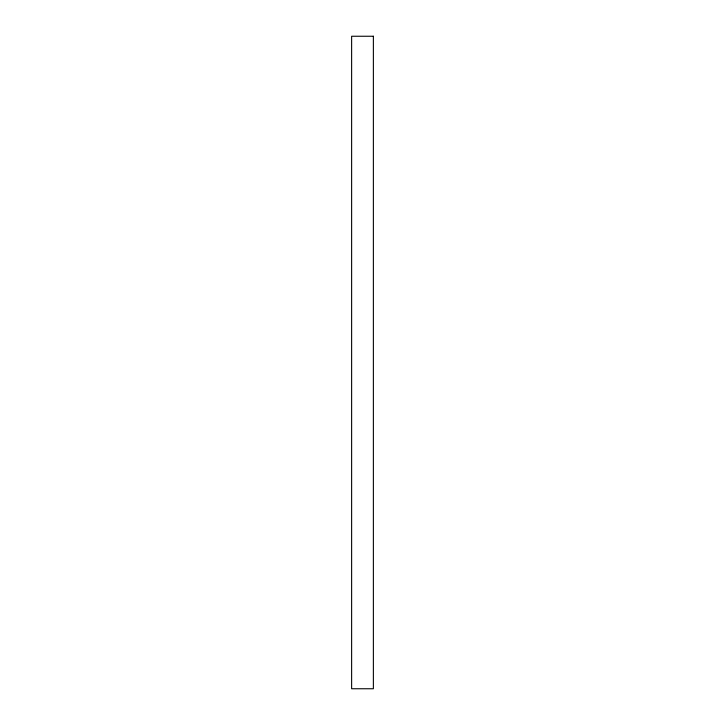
<?xml version="1.0" encoding="UTF-8"?>
<svg xmlns="http://www.w3.org/2000/svg" width="725" height="725" viewBox="0 0 725 725"><rect width="100%" height="100%" fill="white"/><g stroke="black" fill="none" stroke-linecap="round" stroke-linejoin="round"><path stroke-width="1.09" d="M373.375 36.25L351.625 36.25L351.625 688.75L373.375 688.75L373.375 36.25"/></g></svg>
